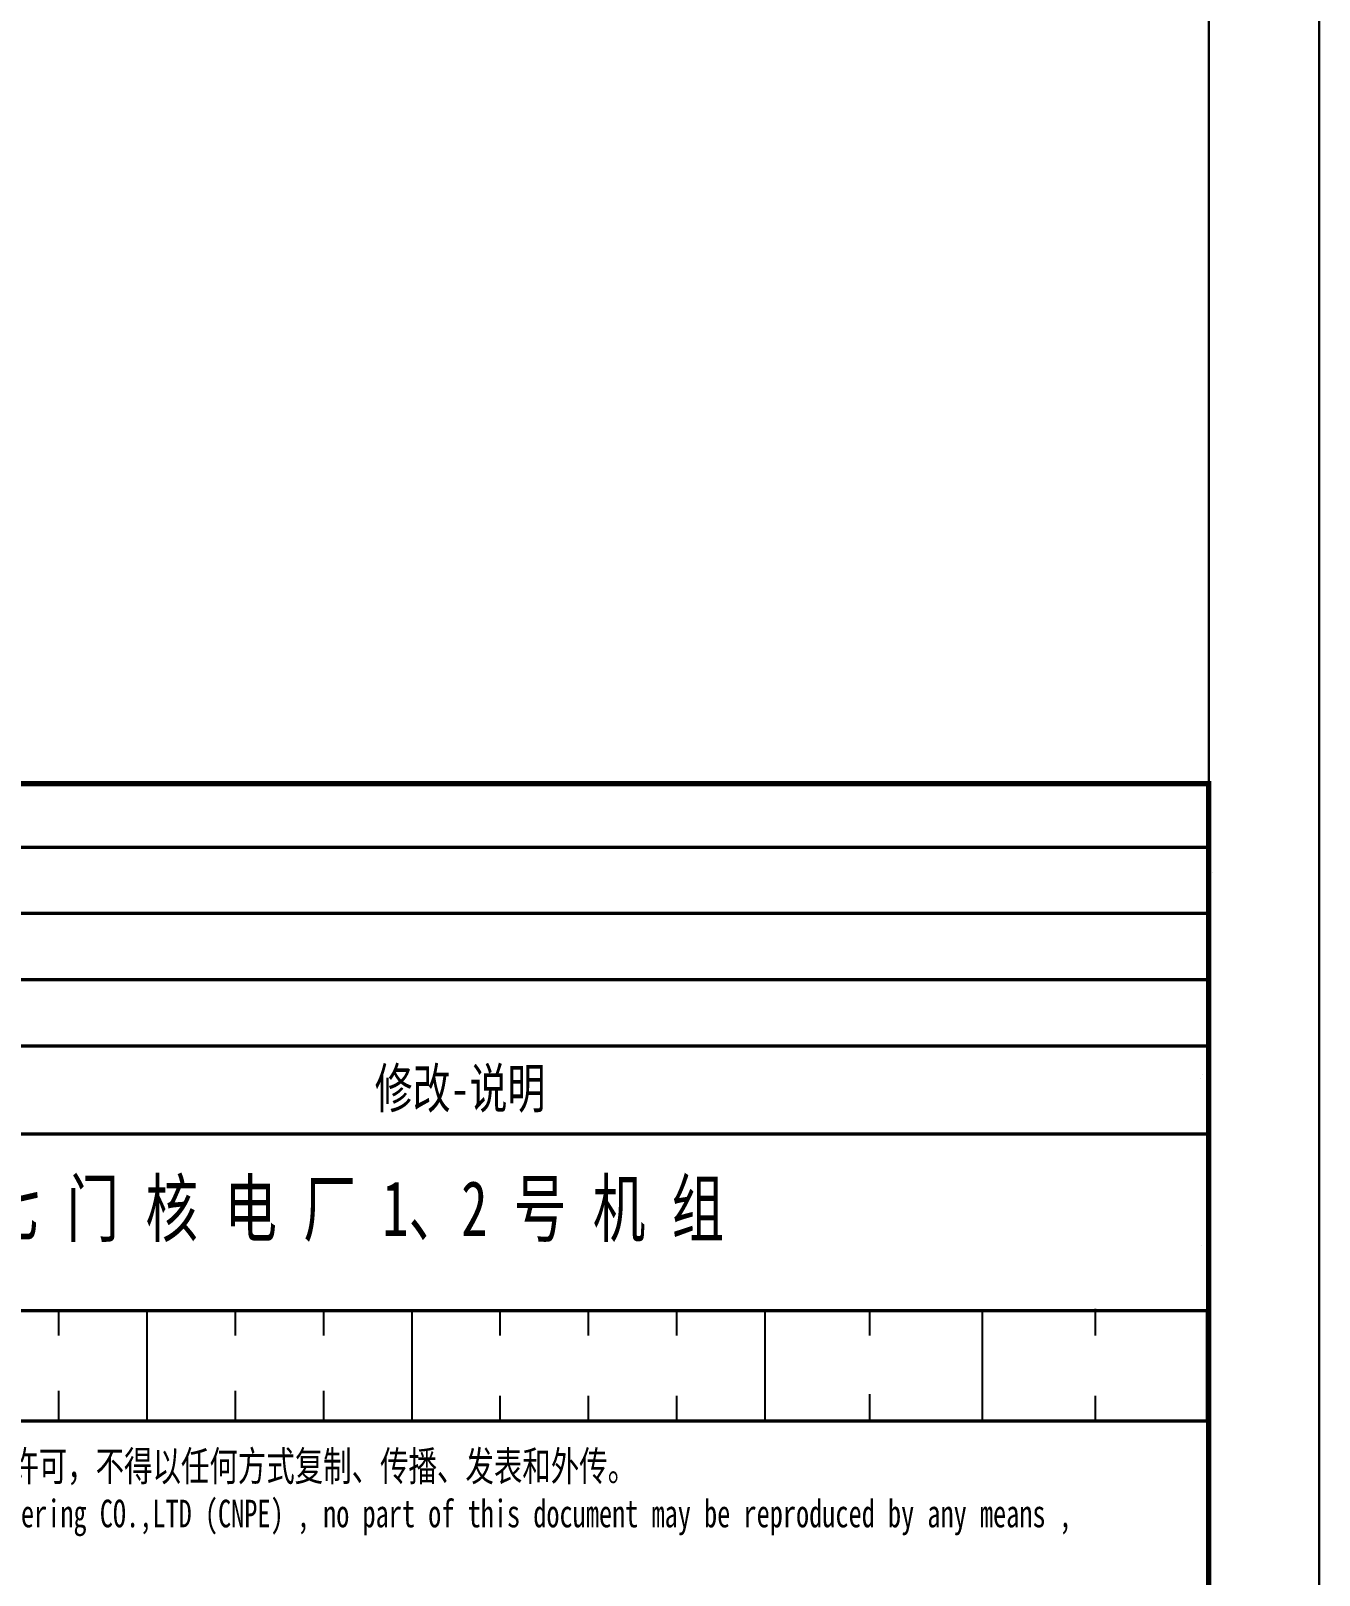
# Model space of a CAD drawing. Extents: x 631 to 1522, y -441 to -21.
# Drawn here: x 1405.5 to 1522.2, y -370.8 to -230.8 of the extents above; entities that cross this region are included whole.
import ezdxf

# ---------------------------------------------------------------- set-up
doc = ezdxf.new("R2010")
doc.units = 0
doc.header["$MEASUREMENT"] = 0
for name, color, linetype in [('1', 7, 'Continuous'), ('GT_1', 7, 'Continuous'), ('内层矩形', 1, 'Continuous'), ('外层矩形', 1, 'Continuous'), ('外部编码', 1, 'Continuous')]:
    doc.layers.add(name, color=color, linetype=linetype)
doc.styles.add('宋体', font='', dxfattribs={"width": 0.7})
doc.styles.get('宋体').set_extended_font_data('SimSun')

# ---------------------------------------------------------------- blocks, each defined once
blk = doc.blocks.new('图签')
at = {"layer": '1'}
for p, q in [((0, 60.06), (0, 131.76)), ((-0.72, 105.01), (-0.72, 105.01)), ((-0.72, 105.01), (-0.72, 105.01)), ((-0.72, 105.01), (-0.72, 105.01)), ((-0.72, 105.01), (-0.72, 105.01)), ((-0.53, 105.36), (-0.53, 105.36)), ((-0.53, 105.36), (-0.53, 105.36)), ((-0.53, 105.36), (-0.53, 105.36)), ((-0.53, 105.36), (-0.53, 105.36)), ((-104.2, 81.76), (-104.2, 84)), ((-96.2, 74), (-96.2, 84)), ((-88.2, 81.76), (-88.2, 84)), ((-80.2, 81.76), (-80.2, 84)), ((-72.2, 74), (-72.2, 84)), ((-64.2, 81.76), (-64.2, 84)), ((-56.2, 81.76), (-56.2, 84)), ((-48.2, 81.76), (-48.2, 84)), ((-40.2, 74), (-40.2, 84)), ((-30.71, 81.75), (-30.71, 84)), ((-10.26, 81.76), (-10.26, 84.17)), ((-20.51, 73.94), (-20.51, 83.94)), ((-104.2, 74), (-104.2, 76.72)), ((-88.2, 74), (-88.2, 76.72)), ((-80.2, 74), (-80.2, 76.72)), ((-64.2, 74), (-64.2, 76.27)), ((-56.2, 74), (-56.2, 76.27)), ((-48.2, 74), (-48.2, 76.27)), ((-30.71, 74.09), (-30.71, 76.44)), ((-10.26, 74), (-10.26, 76.27)), ((-0.2, 74), (-180.2, 74))]:
    blk.add_line(p, q, dxfattribs=at)
at = {"layer": '1', "color": 7}
for p, q in [((0.34, 123.67), (0.34, 123.67)), ((0.34, 123.67), (0.34, 123.67)), ((0.34, 123.67), (0.34, 123.67)), ((0.34, 123.67), (0.34, 123.67)), ((-0.69, 89.9), (-0.69, 89.9)), ((-0.69, 89.9), (-0.69, 89.9)), ((-0.69, 89.9), (-0.69, 89.9)), ((-0.69, 89.9), (-0.69, 89.9))]:
    blk.add_line(p, q, dxfattribs=at)
at = {"layer": '1', "color": 7, "const_width": 0.5}
blk.add_lwpolyline([(-180, 0), (0, 0), (0, 131.76), (-180, 131.76)], close=True, dxfattribs=at)
at = {"layer": '1', "color": 7, "const_width": 0.3}
for points in [[(-180.2, 126), (-0.2, 126)], [(-180.2, 120), (-0.2, 120)], [(-180.2, 114), (-0.2, 114)], [(-180.2, 108), (-0.2, 108)], [(-180.2, 100), (-0.2, 100)], [(-180.2, 84), (-0.2, 84)], [(-180.2, 74), (-0.2, 74)], [(-180, 74), (0, 74)]]:
    blk.add_lwpolyline(points, dxfattribs=at)
at = {"linetype": 'Continuous', "insert": (-89.21, 92.99), "char_height": 5, "attachment_point": 5, "style": '宋体'}
blk.add_mtext_dynamic_manual_height_columns(' 浙 江 金 七 门 核 电 厂 1、2 号 机 组', width=163.6991, gutter_width=1, heights=[0], dxfattribs=at)
at = {"layer": '1', "color": 7, "style": '宋体', "width": 0.7}
blk.add_text('修改-说明', height=3.6, dxfattribs=at).set_placement((-75.58, 102.36))
at = {"layer": '1', "color": 7, "ltscale": 0.8, "style": '宋体', "width": 0.7}
for s, height, p in [('本文件产权属中国核电工程有限公司（CNPE）所有，未经书面许可，不得以任何方式复制、传播、发表和外传。', 2.7, (-178.2, 68.56)), ('This document is the property of China Nuclear Power Engineering CO.,LTD (CNPE) , no part of this document may be reproduced by any means ,', 2.5, (-177.88, 64.36))]:
    blk.add_text(s, height=height, dxfattribs=at).set_placement(p)
blk = doc.blocks.new('*U5')
blk.add_blockref('图签', (0, 0))

msp = doc.modelspace()

# ---------------------------------------------------------------- linework, layer by layer
at = {"layer": 'GT_1'}
msp.add_line((1522.22, -440.81), (1522.22, -20.81), dxfattribs=at)
at = {"layer": 'GT_1', "color": 1}
msp.add_line((1512.22, -430.81), (1512.22, -30.81), dxfattribs=at)
at = {"layer": '内层矩形'}
msp.add_lwpolyline([(656.22, -30.81), (1512.22, -30.81), (1512.22, -430.81), (656.22, -430.81)], close=True, dxfattribs=at)
at = {"layer": '外层矩形'}
msp.add_lwpolyline([(631.22, -20.81), (1522.22, -20.81), (1522.22, -440.81), (631.22, -440.81)], close=True, dxfattribs=at)
at = {"layer": '外部编码'}
msp.add_lwpolyline([(1332.02, -346.81), (1512.02, -346.81), (1512.02, -356.81), (1332.02, -356.81)], close=True, dxfattribs=at)

# ---------------------------------------------------------------- block references
msp.add_blockref('*U5', (1512.22, -430.81))

doc.saveas('drawing.dxf')
